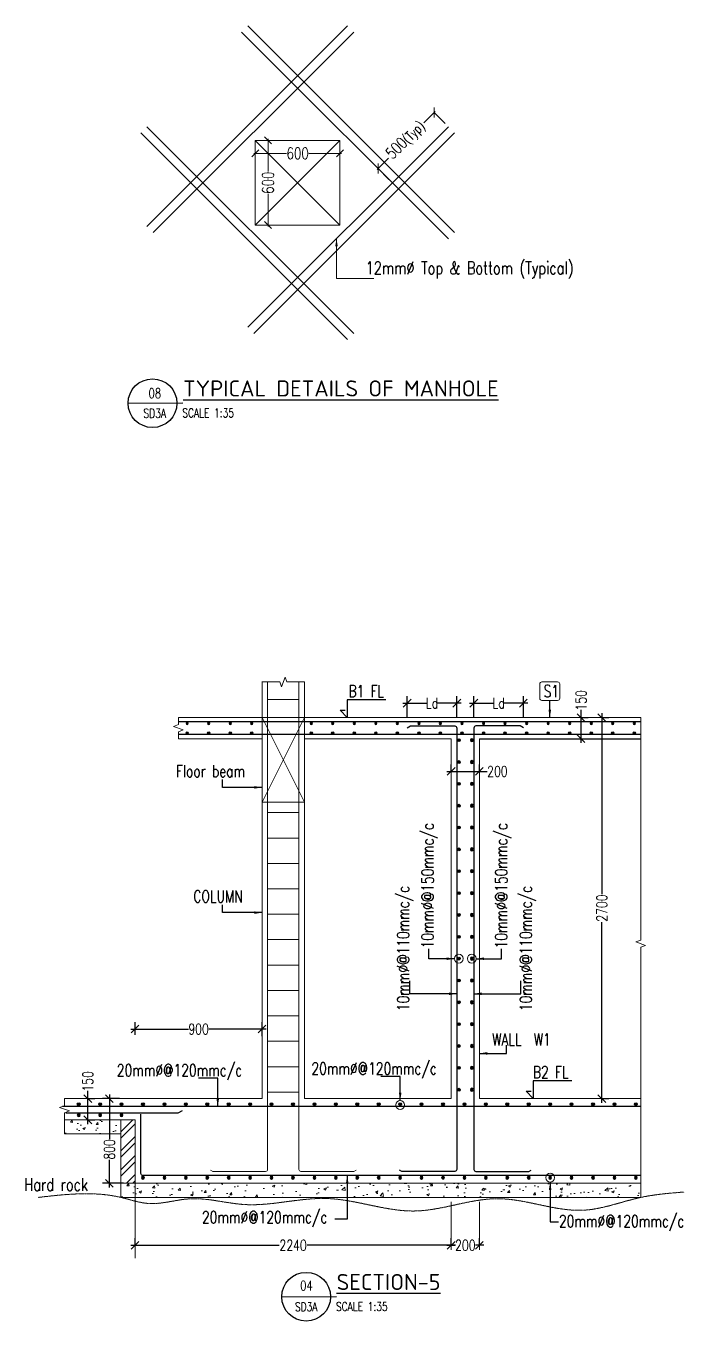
# Model space of a CAD drawing. Header units: millimetres. Extents: x -226110 to 125224, y -84 to 62581.
# Drawn here: x 61450 to 66113, y 34 to 9211 of the extents above; entities that cross this region are included whole.
import ezdxf
from ezdxf.enums import TextEntityAlignment as Align

# ---------------------------------------------------------------- set-up
doc = ezdxf.new("R2010")
doc.units = ezdxf.units.MM
doc.linetypes.add('CENTER', pattern=[2, 1.25, -0.25, 0.25, -0.25])
doc.linetypes.add('HIDDEN', pattern=[0.375, 0.25, -0.125])
for name, color, linetype in [('A-DIM-GRID', 7, 'Continuous'), ('Geo-Text 100', 7, 'Continuous'), ('GEO-TITTLE HEAD', 206, 'Continuous')]:
    doc.layers.add(name, color=color, linetype=linetype)
for name, color, linetype, lineweight in [('Geo @ Reft. Bar', 21, 'Continuous', 30), ('Geo Rein Bar', 21, 'Continuous', 30), ('Geo Section Line', 84, 'Continuous', 18), ('Geo-BOTM.HOR.DIR', 6, 'Continuous', 30), ('Geo-BOTM.VERT.DIR', 21, 'Continuous', 30), ('Geo-Dim  Sec & Plan', 250, 'Continuous', 25), ('Geo-Hiden Rein', 156, 'HIDDEN', 5), ('Geo-PCC-PATT', 8, 'Continuous', 9), ('Geo-Rein Bar Main', 21, 'Continuous', 30), ('Geo-Rein Leader', 252, 'Continuous', 20), ('Geo-Sec Sml', 7, 'Continuous', 25), ('Geo-Section Line', 84, 'Continuous', 18), ('Geo-TEXT', 7, 'Continuous', 30), ('GRID LINE', 250, 'CENTER', 9)]:
    doc.layers.add(name, color=color, linetype=linetype, lineweight=lineweight)
doc.styles.add('Geo T Arial', font='arial.ttf', dxfattribs={"width": 0.75})
doc.styles.add('Geo Txt Narr', font='simplex8.shx')
doc.styles.add('ISCOPEUR', font='isocpeur.ttf')
doc.styles.add('simplex', font='simplex.shx', dxfattribs={"width": 0.75})
doc.styles.get("Standard").update_dxf_attribs({"font": 'arial.ttf'})
doc.dimstyles.new('Geo1-30 Dim 100', dxfattribs={"dimtxt": 75, "dimasz": 55, "dimexe": 50, "dimexo": 0.2, "dimgap": 0.1, "dimtad": 0, "dimdec": 0, "dimdsep": 46, "dimtxsty": 'simplex', "dimblk": 'OBLIQUE', "dimcen": 5, "dimdle": 30, "dimclrd": 252, "dimclre": 252, "dimclrt": 34, "dimadec": 0, "dimazin": 0, "dimtfac": 1, "dimtdec": 0, "dimtmove": 0, "dimatfit": 3, "dimfxl": 100, "dimfxlon": 1, "dimlwd": -1, "dimlwe": -1, "dimarcsym": 0})
doc.dimstyles.new('Geo1-35 Dim 100', dxfattribs={"dimtxt": 82, "dimasz": 50, "dimexe": 0.11, "dimexo": 0.2, "dimgap": 0.1, "dimtad": 0, "dimdec": 0, "dimdsep": 46, "dimtxsty": 'simplex', "dimblk": 'OBLIQUE', "dimcen": 5, "dimdle": 11, "dimclrd": 252, "dimclre": 252, "dimclrt": 34, "dimadec": 0, "dimazin": 0, "dimtfac": 1, "dimtdec": 0, "dimtmove": 0, "dimatfit": 3, "dimldrblk": 'OBLIQUE', "dimfxl": 1, "dimlwd": -1, "dimlwe": -1, "dimarcsym": 0})

# ---------------------------------------------------------------- blocks, each defined once
blk = doc.blocks.new('_Oblique')
at = {"color": 0, "linetype": 'ByBlock', "lineweight": -2}
blk.add_line((-0.5, -0.5), (0.5, 0.5), dxfattribs=at)
blk = doc.blocks.new('*D788')
at = {"layer": 'Geo-Dim  Sec & Plan', "color": 252, "linetype": 'Continuous', "transparency": 16777216}
for p, q in [((62193.5, 571.7), (63244.3, 571.7)), ((64493.5, 571.7), (63442.7, 571.7))]:
    blk.add_line(p, q, dxfattribs=at)
at = {"layer": 'Geo-Dim  Sec & Plan', "color": 252, "transparency": 16777216}
for p, q in [((62223.5, 571.7), (62223.5, 621.7)), ((64463.5, 571.7), (64463.5, 621.7))]:
    blk.add_line(p, q, dxfattribs=at)
at = {"layer": 'Geo-Dim  Sec & Plan', "color": 252, "transparency": 16777216, "xscale": 55, "yscale": 55, "zscale": 55, "rotation": 180}
blk.add_blockref('_Oblique', (62223.5, 571.7), dxfattribs=at)
at = {"layer": 'Geo-Dim  Sec & Plan', "color": 252, "transparency": 16777216, "xscale": 55, "yscale": 55, "zscale": 55}
blk.add_blockref('_Oblique', (64463.5, 571.7), dxfattribs=at)
at = {"layer": 'Geo-Dim  Sec & Plan', "color": 34, "transparency": 16777216, "insert": (63343.5, 571.7), "char_height": 75, "attachment_point": 5, "style": 'simplex'}
blk.add_mtext('2240', dxfattribs=at)
blk = doc.blocks.new('*D789')
at = {"layer": 'Geo-Dim  Sec & Plan', "color": 252, "linetype": 'Continuous', "transparency": 16777216}
for p, q in [((65530.4, 4340.6), (65530.4, 3059.8)), ((65530.4, 1580.6), (65530.4, 2861.4))]:
    blk.add_line(p, q, dxfattribs=at)
at = {"layer": 'Geo-Dim  Sec & Plan', "color": 252, "transparency": 16777216}
for p, q in [((65530.4, 4310.6), (65580.4, 4310.6)), ((65530.4, 1610.6), (65580.4, 1610.6))]:
    blk.add_line(p, q, dxfattribs=at)
at = {"layer": 'Geo-Dim  Sec & Plan', "color": 252, "transparency": 16777216, "xscale": 55, "yscale": 55, "zscale": 55}
for p, rotation in [((65530.4, 4310.6), 90), ((65530.4, 1610.6), 270)]:
    blk.add_blockref('_Oblique', p, dxfattribs=dict(at, rotation=rotation))
at = {"layer": 'Geo-Dim  Sec & Plan', "color": 34, "transparency": 16777216, "insert": (65530.4, 2960.6), "char_height": 75, "attachment_point": 5, "rotation": 90, "style": 'simplex'}
blk.add_mtext('2700', dxfattribs=at)
blk = doc.blocks.new('GEO TITLE HEAD NAME')
at = {"layer": 'GEO-TITTLE HEAD'}
blk.add_line((-11.2, -0.15), (-0.11, -0.09), dxfattribs=at)
blk.add_circle((-6.27, -0.15), 4.93, dxfattribs=at)
at = {"layer": 'Geo-Sec Sml', "lineweight": 18, "ltscale": 0.1, "style": 'Geo T Arial'}
blk.add_attdef('WALL_SECTION', text='', height=3, dxfattribs=at).set_placement((-6.38, 3.46), align=Align.MIDDLE)
at = {"layer": 'Geo-Sec Sml', "color": 84, "style": 'Geo Txt Narr'}
blk.add_attdef('DRAWING-REF', text='', height=2.5, dxfattribs=at).set_placement((-6.38, -2.37), align=Align.MIDDLE)
at = {"layer": 'Geo-TEXT', "style": 'Geo T Arial'}
blk.add_attdef('%%ULAYOUT', (-0.1, 1.21), '', height=4, dxfattribs=at)
at = {"layer": 'Geo-TEXT'}
blk.add_attdef('SCALE', (-0.24, -3.03), '', height=2, dxfattribs=at)
blk = doc.blocks.new('*U400')
at = {"layer": 'Geo-BOTM.VERT.DIR', "lineweight": 25}
h = blk.add_hatch(color=256, dxfattribs=at)
h.dxf.hatch_style = 1
h.paths.add_polyline_path([(0, -0.08, 1), (0, 0.08, 1)])
blk.add_circle((0, 0), 0.08, dxfattribs=at)
blk = doc.blocks.new('*U785')
at = {"layer": 'Geo-Rein Bar Main', "xscale": 125.0000000000032, "yscale": 125.0000000000032, "zscale": 125.0000000000032, "rotation": 90}
blk.add_blockref('*U400', (0, 0), dxfattribs=at)
blk = doc.blocks.new('*U786')
at = {"color": 0, "linetype": 'ByBlock', "lineweight": -2, "transparency": 16777216, "rotation": 90}
for p in [(11519.3, 77566.1), (11519.3, 77411.3), (11519.3, 77256.5), (11519.3, 77101.8), (11519.3, 76947), (11519.3, 76792.2), (11519.3, 76637.5), (11519.3, 76482.7), (11519.3, 76327.9), (11519.3, 76173.1), (11519.3, 76018.4), (11519.3, 75863.6), (11519.3, 75708.8), (11519.3, 75554.1), (11519.3, 75399.3), (11519.3, 75244.5), (11519.3, 75089.7)]:
    blk.add_blockref('*U785', p, dxfattribs=at)
blk = doc.blocks.new('*U783')
at = {"layer": 'Geo-Rein Bar Main', "xscale": 125.0000000000032, "yscale": 125.0000000000032, "zscale": 125.0000000000032, "rotation": 90}
blk.add_blockref('*U400', (0, 0), dxfattribs=at)
blk = doc.blocks.new('*U784')
at = {"color": 0, "linetype": 'ByBlock', "lineweight": -2, "transparency": 16777216, "rotation": 90}
for p in [(11519.3, 77566.1), (11519.3, 77411.3), (11519.3, 77256.5), (11519.3, 77101.8), (11519.3, 76947), (11519.3, 76792.2), (11519.3, 76637.5), (11519.3, 76482.7), (11519.3, 76327.9), (11519.3, 76173.1), (11519.3, 76018.4), (11519.3, 75863.6), (11519.3, 75708.8), (11519.3, 75554.1), (11519.3, 75399.3), (11519.3, 75244.5), (11519.3, 75089.7)]:
    blk.add_blockref('*U783', p, dxfattribs=at)
blk = doc.blocks.new('*D787')
at = {"layer": 'Geo-Dim  Sec & Plan', "color": 252, "linetype": 'Continuous', "transparency": 16777216}
for p, q in [((64433.5, 571.7), (64491, 571.7)), ((64693.5, 571.7), (64635.9, 571.7))]:
    blk.add_line(p, q, dxfattribs=at)
at = {"layer": 'Geo-Dim  Sec & Plan', "color": 252, "transparency": 16777216}
for p, q in [((64463.5, 571.7), (64463.5, 621.7)), ((64663.5, 571.7), (64663.5, 621.7))]:
    blk.add_line(p, q, dxfattribs=at)
at = {"layer": 'Geo-Dim  Sec & Plan', "color": 252, "transparency": 16777216, "xscale": 55, "yscale": 55, "zscale": 55, "rotation": 180}
blk.add_blockref('_Oblique', (64463.5, 571.7), dxfattribs=at)
at = {"layer": 'Geo-Dim  Sec & Plan', "color": 252, "transparency": 16777216, "xscale": 55, "yscale": 55, "zscale": 55}
blk.add_blockref('_Oblique', (64663.5, 571.7), dxfattribs=at)
at = {"layer": 'Geo-Dim  Sec & Plan', "color": 34, "transparency": 16777216, "insert": (64563.5, 571.7), "char_height": 75, "attachment_point": 5, "style": 'simplex'}
blk.add_mtext('200', dxfattribs=at)
blk = doc.blocks.new('*D790')
at = {"layer": 'Geo-Dim  Sec & Plan', "color": 252, "linetype": 'Continuous', "transparency": 16777216}
for p, q in [((65383.5, 4310.6), (65383.5, 4365.6)), ((65383.5, 4130.6), (65383.5, 4310.6))]:
    blk.add_line(p, q, dxfattribs=at)
at = {"layer": 'Geo-Dim  Sec & Plan', "color": 252, "transparency": 16777216}
for p, q in [((65383.5, 4310.6), (65433.5, 4310.6)), ((65383.5, 4160.6), (65433.5, 4160.6))]:
    blk.add_line(p, q, dxfattribs=at)
at = {"layer": 'Geo-Dim  Sec & Plan', "color": 252, "transparency": 16777216, "xscale": 55, "yscale": 55, "zscale": 55}
for p, rotation in [((65383.5, 4310.6), 90), ((65383.5, 4160.6), 270)]:
    blk.add_blockref('_Oblique', p, dxfattribs=dict(at, rotation=rotation))
at = {"layer": 'Geo-Dim  Sec & Plan', "color": 34, "transparency": 16777216, "insert": (65383.5, 4432.7), "char_height": 75, "attachment_point": 5, "rotation": 90, "style": 'simplex'}
blk.add_mtext('150', dxfattribs=at)
blk = doc.blocks.new('*U401')
at = {"layer": 'Geo-BOTM.VERT.DIR', "lineweight": 25}
h = blk.add_hatch(color=256, dxfattribs=at)
h.dxf.hatch_style = 1
h.paths.add_polyline_path([(0.08, 0, 1), (-0.08, 0, 1)])
blk.add_circle((0, 0), 0.08, dxfattribs=at)
blk = doc.blocks.new('*D791')
at = {"layer": 'Geo-Dim  Sec & Plan', "color": 252, "transparency": 16777216}
for p, q in [((62113, 1610.6), (61991.7, 1610.6)), ((62141.7, 1010.6), (61991.7, 1010.6))]:
    blk.add_line(p, q, dxfattribs=at)
at = {"layer": 'Geo-Dim  Sec & Plan', "color": 252, "linetype": 'Continuous', "transparency": 16777216}
for p, q in [((62041.7, 1640.6), (62041.7, 1322.9)), ((62041.7, 980.6), (62041.7, 1178))]:
    blk.add_line(p, q, dxfattribs=at)
at = {"layer": 'Geo-Dim  Sec & Plan', "color": 252, "transparency": 16777216, "xscale": 55, "yscale": 55, "zscale": 55}
for p, rotation in [((62041.7, 1610.6), 90), ((62041.7, 1010.6), 270)]:
    blk.add_blockref('_Oblique', p, dxfattribs=dict(at, rotation=rotation))
at = {"layer": 'Geo-Dim  Sec & Plan', "color": 34, "transparency": 16777216, "insert": (62041.7, 1250.4), "char_height": 75, "attachment_point": 5, "rotation": 90, "style": 'simplex'}
blk.add_mtext('800', dxfattribs=at)
blk = doc.blocks.new('*U796')
at = {"layer": 'Geo-Rein Bar Main', "xscale": -125.0000000000505, "yscale": 125.0000000000505, "zscale": 125.0000000000505, "rotation": 180}
blk.add_blockref('*U401', (0, 0), dxfattribs=at)
blk = doc.blocks.new('*U797')
at = {"color": 0, "linetype": 'ByBlock', "lineweight": -2, "transparency": 16777216}
for p in [(33998.1, 74471.4), (34150, 74471.4), (34301.8, 74471.4), (34453.6, 74471.4), (34605.4, 74471.4), (34757.3, 74471.4), (34909.1, 74471.4), (35060.9, 74471.4), (35212.7, 74471.4), (35364.6, 74471.4), (35516.4, 74471.4), (35668.2, 74471.4), (35820, 74471.4), (35971.9, 74471.4), (36123.7, 74471.4), (36275.5, 74471.4), (36427.3, 74471.4), (36579.2, 74471.4), (36731, 74471.4), (36882.8, 74471.4), (37034.6, 74471.4), (37186.5, 74471.4), (37338.3, 74471.4), (37490.1, 74471.4)]:
    blk.add_blockref('*U796', p, dxfattribs=at)
blk = doc.blocks.new('*U798')
at = {"layer": 'Geo-Rein Bar Main', "xscale": -125.0000000000505, "yscale": 125.0000000000505, "zscale": 125.0000000000505, "rotation": 180}
blk.add_blockref('*U401', (0, 0), dxfattribs=at)
blk = doc.blocks.new('*U799')
at = {"color": 0, "linetype": 'ByBlock', "lineweight": -2, "transparency": 16777216}
for p in [(33998.1, 74471.4), (34150, 74471.4), (34301.8, 74471.4), (34453.6, 74471.4), (34605.4, 74471.4), (34757.3, 74471.4), (34909.1, 74471.4), (35060.9, 74471.4), (35212.7, 74471.4), (35364.6, 74471.4), (35516.4, 74471.4), (35668.2, 74471.4), (35820, 74471.4), (35971.9, 74471.4), (36123.7, 74471.4), (36275.5, 74471.4), (36427.3, 74471.4), (36579.2, 74471.4), (36731, 74471.4), (36882.8, 74471.4), (37034.6, 74471.4), (37186.5, 74471.4), (37338.3, 74471.4), (37490.1, 74471.4)]:
    blk.add_blockref('*U798', p, dxfattribs=at)
blk = doc.blocks.new('*D800')
at = {"layer": 'Geo-Dim  Sec & Plan', "color": 252, "transparency": 16777216}
for p, q in [((62223.5, 2062.9), (62223.5, 2153.4)), ((63123.5, 2053.4), (63123.5, 2153.4))]:
    blk.add_line(p, q, dxfattribs=at)
at = {"layer": 'Geo-Dim  Sec & Plan', "color": 252, "linetype": 'Continuous', "transparency": 16777216}
for p, q in [((62193.5, 2103.4), (62601.1, 2103.4)), ((63153.5, 2103.4), (62745.9, 2103.4))]:
    blk.add_line(p, q, dxfattribs=at)
at = {"layer": 'Geo-Dim  Sec & Plan', "color": 252, "transparency": 16777216, "xscale": 55, "yscale": 55, "zscale": 55, "rotation": 180}
blk.add_blockref('_Oblique', (62223.5, 2103.4), dxfattribs=at)
at = {"layer": 'Geo-Dim  Sec & Plan', "color": 252, "transparency": 16777216, "xscale": 55, "yscale": 55, "zscale": 55}
blk.add_blockref('_Oblique', (63123.5, 2103.4), dxfattribs=at)
at = {"layer": 'Geo-Dim  Sec & Plan', "color": 34, "transparency": 16777216, "insert": (62673.5, 2103.4), "char_height": 75, "attachment_point": 5, "style": 'simplex'}
blk.add_mtext('900', dxfattribs=at)
blk = doc.blocks.new('*D801')
at = {"layer": 'Geo-Dim  Sec & Plan', "color": 252, "linetype": 'Continuous', "transparency": 16777216}
for p, q in [((61888.9, 1610.6), (61888.9, 1665.6)), ((61888.9, 1430.6), (61888.9, 1610.6))]:
    blk.add_line(p, q, dxfattribs=at)
at = {"layer": 'Geo-Dim  Sec & Plan', "color": 252, "transparency": 16777216}
for p, q in [((61888.9, 1610.6), (61938.9, 1610.6)), ((61888.9, 1460.6), (61938.9, 1460.6))]:
    blk.add_line(p, q, dxfattribs=at)
at = {"layer": 'Geo-Dim  Sec & Plan', "color": 252, "transparency": 16777216, "xscale": 55, "yscale": 55, "zscale": 55}
for p, rotation in [((61888.9, 1610.6), 90), ((61888.9, 1460.6), 270)]:
    blk.add_blockref('_Oblique', p, dxfattribs=dict(at, rotation=rotation))
at = {"layer": 'Geo-Dim  Sec & Plan', "color": 34, "transparency": 16777216, "insert": (61888.9, 1732.7), "char_height": 75, "attachment_point": 5, "rotation": 90, "style": 'simplex'}
blk.add_mtext('150', dxfattribs=at)
blk = doc.blocks.new('*D890')
at = {"layer": 'Geo-Rein Leader', "color": 252, "linetype": 'Continuous', "transparency": 16777216}
for p, q in [((64350.3, 8605.3), (64270.1, 8525.1)), ((63937.8, 8192.8), (64018, 8273))]:
    blk.add_line(p, q, dxfattribs=at)
at = {"layer": 'Geo-Rein Leader', "color": 252, "transparency": 16777216}
for p, q in [((64419.5, 8520.6), (64342.5, 8597.6)), ((64022.5, 8123.7), (63945.5, 8200.7))]:
    blk.add_line(p, q, dxfattribs=at)
at = {"layer": 'Geo-Rein Leader', "color": 252, "transparency": 16777216, "xscale": 50, "yscale": 50, "zscale": 50}
for p, rotation in [((64342.5, 8597.6), 44.99999999955784), ((63945.6, 8200.6), 224.9999999995578)]:
    blk.add_blockref('_Oblique', p, dxfattribs=dict(at, rotation=rotation))
at = {"layer": 'Geo-Rein Leader', "color": 34, "transparency": 16777216, "insert": (64144.1, 8399.1), "char_height": 82, "attachment_point": 5, "rotation": 45, "style": 'simplex'}
blk.add_mtext('500{\\H0.83333x;(Typ)}', dxfattribs=at)
blk = doc.blocks.new('*D891')
at = {"layer": 'Geo-Rein Leader', "color": 252, "linetype": 'Continuous', "transparency": 16777216}
for p, q in [((63165.8, 8411), (63165.8, 8179.2)), ((63165.8, 7789), (63165.8, 8020.9))]:
    blk.add_line(p, q, dxfattribs=at)
at = {"layer": 'Geo-Rein Leader', "color": 252, "transparency": 16777216}
for p, q in [((63166, 8400), (63165.9, 8400)), ((63166, 7800), (63165.9, 7800))]:
    blk.add_line(p, q, dxfattribs=at)
at = {"layer": 'Geo-Rein Leader', "color": 252, "transparency": 16777216, "xscale": 50, "yscale": 50, "zscale": 50}
for p, rotation in [((63165.8, 8400), 90), ((63165.8, 7800), 270)]:
    blk.add_blockref('_Oblique', p, dxfattribs=dict(at, rotation=rotation))
at = {"layer": 'Geo-Rein Leader', "color": 34, "transparency": 16777216, "insert": (63165.8, 8100), "char_height": 82, "attachment_point": 5, "rotation": 90, "style": 'simplex'}
blk.add_mtext('600', dxfattribs=at)
blk = doc.blocks.new('*D892')
at = {"layer": 'Geo-Rein Leader', "color": 252, "linetype": 'Continuous', "transparency": 16777216}
for p, q in [((63064.4, 8307.8), (63296.2, 8307.8)), ((63686.4, 8307.8), (63454.6, 8307.8))]:
    blk.add_line(p, q, dxfattribs=at)
at = {"layer": 'Geo-Rein Leader', "color": 252, "transparency": 16777216}
for p, q in [((63075.4, 8308), (63075.4, 8308)), ((63675.4, 8308), (63675.4, 8308))]:
    blk.add_line(p, q, dxfattribs=at)
at = {"layer": 'Geo-Rein Leader', "color": 252, "transparency": 16777216, "xscale": 50, "yscale": 50, "zscale": 50, "rotation": 180}
blk.add_blockref('_Oblique', (63075.4, 8307.8), dxfattribs=at)
at = {"layer": 'Geo-Rein Leader', "color": 252, "transparency": 16777216, "xscale": 50, "yscale": 50, "zscale": 50}
blk.add_blockref('_Oblique', (63675.4, 8307.8), dxfattribs=at)
at = {"layer": 'Geo-Rein Leader', "color": 34, "transparency": 16777216, "insert": (63375.4, 8307.8), "char_height": 82, "attachment_point": 5, "style": 'simplex'}
blk.add_mtext('600', dxfattribs=at)
blk = doc.blocks.new('*D893')
at = {"layer": 'Geo-Dim  Sec & Plan', "color": 252, "linetype": 'Continuous', "transparency": 16777216}
for p, q in [((64121.6, 4412.7), (64288.4, 4412.7)), ((64533, 4412.7), (64366.2, 4412.7))]:
    blk.add_line(p, q, dxfattribs=at)
at = {"layer": 'Geo-Dim  Sec & Plan', "color": 252, "transparency": 16777216}
for p, q in [((64151.6, 4312.7), (64151.6, 4462.7)), ((64503, 4312.7), (64503, 4462.7))]:
    blk.add_line(p, q, dxfattribs=at)
at = {"layer": 'Geo-Dim  Sec & Plan', "color": 252, "transparency": 16777216, "xscale": 55, "yscale": 55, "zscale": 55, "rotation": 180}
blk.add_blockref('_Oblique', (64151.6, 4412.7), dxfattribs=at)
at = {"layer": 'Geo-Dim  Sec & Plan', "color": 252, "transparency": 16777216, "xscale": 55, "yscale": 55, "zscale": 55}
blk.add_blockref('_Oblique', (64503, 4412.7), dxfattribs=at)
at = {"layer": 'Geo-Dim  Sec & Plan', "color": 34, "transparency": 16777216, "insert": (64327.3, 4412.7), "char_height": 75, "attachment_point": 5, "style": 'simplex'}
blk.add_mtext('Ld', dxfattribs=at)
blk = doc.blocks.new('*D894')
at = {"layer": 'Geo-Dim  Sec & Plan', "color": 252, "linetype": 'Continuous', "transparency": 16777216}
for p, q in [((64594, 4412.7), (64760.7, 4412.7)), ((65005.3, 4412.7), (64838.6, 4412.7))]:
    blk.add_line(p, q, dxfattribs=at)
at = {"layer": 'Geo-Dim  Sec & Plan', "color": 252, "transparency": 16777216}
for p, q in [((64624, 4312.7), (64624, 4462.7)), ((64975.3, 4312.7), (64975.3, 4462.7))]:
    blk.add_line(p, q, dxfattribs=at)
at = {"layer": 'Geo-Dim  Sec & Plan', "color": 252, "transparency": 16777216, "xscale": 55, "yscale": 55, "zscale": 55, "rotation": 180}
blk.add_blockref('_Oblique', (64624, 4412.7), dxfattribs=at)
at = {"layer": 'Geo-Dim  Sec & Plan', "color": 252, "transparency": 16777216, "xscale": 55, "yscale": 55, "zscale": 55}
blk.add_blockref('_Oblique', (64975.3, 4412.7), dxfattribs=at)
at = {"layer": 'Geo-Dim  Sec & Plan', "color": 34, "transparency": 16777216, "insert": (64799.6, 4412.7), "char_height": 75, "attachment_point": 5, "style": 'simplex'}
blk.add_mtext('Ld', dxfattribs=at)
blk = doc.blocks.new('*D902')
at = {"layer": 'Geo-Dim  Sec & Plan', "color": 252, "transparency": 16777216}
for p, q in [((64463.5, 3929.1), (64463.5, 3979.1)), ((64663.5, 3929.1), (64663.5, 3979.1))]:
    blk.add_line(p, q, dxfattribs=at)
at = {"layer": 'Geo-Dim  Sec & Plan', "color": 252, "linetype": 'Continuous', "transparency": 16777216}
for p, q in [((64433.5, 3929.1), (64663.5, 3929.1)), ((64663.5, 3929.1), (64718.5, 3929.1))]:
    blk.add_line(p, q, dxfattribs=at)
at = {"layer": 'Geo-Dim  Sec & Plan', "color": 252, "transparency": 16777216, "xscale": 55, "yscale": 55, "zscale": 55, "rotation": 180}
blk.add_blockref('_Oblique', (64463.5, 3929.1), dxfattribs=at)
at = {"layer": 'Geo-Dim  Sec & Plan', "color": 252, "transparency": 16777216, "xscale": 55, "yscale": 55, "zscale": 55}
blk.add_blockref('_Oblique', (64663.5, 3929.1), dxfattribs=at)
at = {"layer": 'Geo-Dim  Sec & Plan', "color": 34, "transparency": 16777216, "insert": (64790.9, 3929.1), "char_height": 75, "attachment_point": 5, "style": 'simplex'}
blk.add_mtext('200', dxfattribs=at)

msp = doc.modelspace()

# ---------------------------------------------------------------- hatches: boundary and pattern name
at = {"layer": 'Geo-PCC-PATT'}
h = msp.add_hatch(dxfattribs=at)
h.set_pattern_fill('AR-CONC', color=256)
h.set_pattern_definition([(50, (45103.03, -73415.77), (182.18467, -15.9391), [19.05, -209.55]), (355, (45103.03, -73415.77), (-35.2434, 191.05685), [15.24, -167.6406]), (100.45144, (45118.22, -73417.1), (146.94125, 175.11775), [16.19, -178.09024]), (46.1842, (45103.03, -73364.97), (271.07904, -42.0423), [28.575, -314.325]), (96.63556, (45125.62, -73368.47), (237.4041, 247.4261), [24.285, -267.1356]), (351.18415, (45103.03, -73364.97), (237.4041, 247.4261), [22.86, -251.4597]), (21, (45128.43, -73377.67), (151.6144, -102.2652), [19.05, -209.55]), (326, (45128.43, -73377.67), (61.80203, 184.18797), [15.24, -167.64]), (71.45144, (45141.07, -73386.19), (213.4164, 81.92277), [16.19, -178.08994]), (37.5, (45103.033, -73415.77), (3.088603, 84.55504), [0, -165.608, 0, -170.18, 0, -168.275]), (7.5, (45103.03, -73415.77), (66.81966, 100.18057), [0, -97.028, 0, -161.798, 0, -64.135]), (327.5, (45046.39, -73415.77), (135.590595, -5.728744), [0, -63.5, 0, -198.12, 0, -262.89]), (317.5, (45020.99, -73415.77), (148.12918, 25.4265), [0, -82.55, 0, -131.572, 0, -186.69])])
h.paths.add_polyline_path([(61723.5, 1460.6), (62123.5, 1460.6), (62123.5, 1360.6), (61723.5, 1360.6)])
h = msp.add_hatch(dxfattribs=at)
h.set_pattern_fill('ANSI32', color=256, scale=10)
h.set_pattern_definition([(45, (28281.62, -73415.77), (-67.35192, 67.35192), []), (45, (28326.52, -73415.77), (-67.35192, 67.35192), [])])
h.paths.add_polyline_path([(62123.5, 1010.6), (62223.5, 1010.6), (62223.5, 1460.6), (62123.5, 1460.6)])
h = msp.add_hatch(dxfattribs=at)
h.set_pattern_fill('AR-CONC', color=256)
h.set_pattern_definition([(50, (45503.03, -73865.77), (182.18467, -15.9391), [19.05, -209.55]), (355, (45503.03, -73865.77), (-35.2434, 191.05685), [15.24, -167.6406]), (100.45144, (45518.22, -73867.1), (146.94125, 175.11775), [16.19, -178.09024]), (46.1842, (45503.03, -73814.97), (271.07904, -42.0423), [28.575, -314.325]), (96.63556, (45525.62, -73818.47), (237.4041, 247.4261), [24.285, -267.1356]), (351.18415, (45503.03, -73814.97), (237.4041, 247.4261), [22.86, -251.4597]), (21, (45528.43, -73827.67), (151.6144, -102.2652), [19.05, -209.55]), (326, (45528.43, -73827.67), (61.80203, 184.18797), [15.24, -167.64]), (71.45144, (45541.07, -73836.19), (213.4164, 81.92277), [16.19, -178.08994]), (37.5, (45503.033, -73865.77), (3.088603, 84.55504), [0, -165.608, 0, -170.18, 0, -168.275]), (7.5, (45503.03, -73865.77), (66.81966, 100.18057), [0, -97.028, 0, -161.798, 0, -64.135]), (327.5, (45446.39, -73865.77), (135.590595, -5.728744), [0, -63.5, 0, -198.12, 0, -262.89]), (317.5, (45420.99, -73865.77), (148.12918, 25.4265), [0, -82.55, 0, -131.572, 0, -186.69])])
h.paths.add_polyline_path([(62123.5, 1010.6), (65806.3, 1010.6), (65806.3, 910.6), (62123.5, 910.6)])

# ---------------------------------------------------------------- linework, layer by layer
msp.add_line((64663.5, 4160.6), (65806.3, 4160.6))
at = {"color": 1}
for points in [[(63999.8, 4435.7), (63725.9, 4435.7), (63725.9, 4310.6), (63677.2, 4363.6), (63711.9, 4363.6)], [(65318.3, 1735.7), (65044.5, 1735.7), (65044.5, 1610.6), (64995.7, 1663.6), (65030.4, 1663.6)]]:
    msp.add_lwpolyline(points, dxfattribs=at)
at = {"layer": 'Geo @ Reft. Bar', "ltscale": 750}
for points in [[(64151.6, 4237.7), (64175.9, 4251.1), (64488, 4251.1, -0.414214), (64503, 4236.1), (64503, 1109.6, -0.414214), (64488, 1094.6), (64113.8, 1094.6), (64097.9, 1103.2)], [(64975.3, 4237.7), (64951, 4251.1), (64639, 4251.1, 0.414214), (64624, 4236.1), (64624, 1109.6, 0.414214), (64639, 1094.6), (65013.1, 1094.6), (65029, 1103.2)]]:
    msp.add_lwpolyline(points, format="xyb", dxfattribs=at)
at = {"layer": 'Geo Rein Bar', "lineweight": 35}
for p, q in [((62307.7, 7789.9), (63729, 9211.1)), ((64486.5, 7746.5), (63021.8, 9211.1)), ((62351.1, 7746.5), (63772.4, 9167.7)), ((64443.1, 7703.1), (62978.4, 9167.7)), ((62264.3, 8453.6), (63729, 6988.9)), ((62307.7, 8497), (63772.4, 7032.3)), ((64443.1, 8497), (63021.8, 7075.8)), ((64486.5, 8453.6), (63065.3, 7032.3))]:
    msp.add_line(p, q, dxfattribs=at)
at = {"layer": 'Geo Section Line'}
for p, q in [((63075.4, 7800), (63675.4, 8400)), ((63675.4, 7800), (63075.4, 8400))]:
    msp.add_line(p, q, dxfattribs=at)
at = {"layer": 'Geo Section Line', "lineweight": 18}
msp.add_lwpolyline([(63075.4, 7800), (63675.4, 7800), (63675.4, 8400), (63075.4, 8400)], close=True, dxfattribs=at)
at = {"layer": 'Geo-BOTM.HOR.DIR'}
for points in [[(65806.3, 4280.6), (62531.1, 4280.6)], [(65806.3, 4190.6), (62531.1, 4190.6)], [(65806.3, 1555.2), (61708.7, 1555.2)], [(62557.6, 1524.3), (62525.7, 1507.3), (61734.1, 1507.3)]]:
    msp.add_lwpolyline(points, dxfattribs=at)
msp.add_lwpolyline([(65806.3, 1065.9), (62279.8, 1065.9, -0.414214), (62264.8, 1080.9), (62264.8, 1499.7)], format="xyb", dxfattribs=at)
at = {"layer": 'Geo-Hiden Rein', "linetype": 'Continuous'}
for points in [[(63163, 4563.4), (63163, 1109.6, -0.414214), (63148, 1094.6), (62773.9, 1094.6), (62758, 1103.2)], [(63384, 4563.4), (63384, 1109.6, 0.414214), (63399, 1094.6), (63773.2, 1094.6), (63789, 1103.2)]]:
    msp.add_lwpolyline(points, format="xyb", dxfattribs=at)
for points in [[(63163, 4438.2), (63384, 4438.2)], [(63163, 3636.9), (63384, 3636.9)], [(63163, 3456.9), (63384, 3456.9)], [(63163, 3276.9), (63384, 3276.9)], [(63163, 3096.9), (63384, 3096.9)], [(63163, 2916.9), (63384, 2916.9)], [(63163, 2736.9), (63384, 2736.9)], [(63163, 2556.9), (63384, 2556.9)], [(63163, 2376.9), (63384, 2376.9)], [(63163, 2196.9), (63384, 2196.9)], [(63163, 2016.9), (63384, 2016.9)], [(63163, 1836.9), (63384, 1836.9)], [(63163, 1656.9), (63384, 1656.9)]]:
    msp.add_lwpolyline(points, dxfattribs=at)
at = {"layer": 'Geo-Section Line'}
for p, q in [((63123.5, 4563.4), (63123.5, 4310.6)), ((63423.5, 4563.4), (63423.5, 4310.6)), ((63123.5, 4310.6), (62531.1, 4310.6)), ((65806.3, 4310.6), (63423.5, 4310.6)), ((63123.5, 4160.6), (62531.1, 4160.6)), ((63123.5, 4160.6), (63123.5, 1610.6)), ((64463.5, 4160.6), (63423.5, 4160.6)), ((63423.5, 4160.6), (63423.5, 1610.6)), ((64463.5, 4160.6), (64463.5, 1610.6)), ((64663.5, 4160.6), (64663.5, 1610.6)), ((65806.3, 4160.6), (64663.5, 4160.6))]:
    msp.add_line(p, q, dxfattribs=at)
for points in [[(63122.3, 4563.4), (63248.5, 4563.4), (63261, 4529.1), (63286, 4597.8), (63298.5, 4563.4), (63424.8, 4563.4)], [(62531.1, 4159.4), (62531.1, 4210.6), (62565.5, 4223.1), (62496.8, 4248.1), (62531.1, 4260.6), (62531.1, 4311.9)], [(63123.5, 3710.6), (63423.5, 4310.6)], [(63423.5, 3710.6), (63123.5, 4310.6)], [(65806.3, 910.6), (65806.3, 2684), (65840.6, 2696.5), (65771.9, 2721.5), (65806.3, 2734), (65806.3, 4310.6)], [(61723.5, 1459.4), (61723.5, 1510.6), (61757.9, 1523.1), (61689.2, 1548.1), (61723.5, 1560.6), (61723.5, 1611.9)], [(61723.5, 1610.6), (63123.5, 1610.6)], [(63423.5, 1610.6), (64463.5, 1610.6)], [(64663.5, 1610.6), (65806.3, 1610.6)], [(61723.5, 1460.6), (62223.5, 1460.6)], [(62223.5, 1010.6), (62223.5, 1460.6)]]:
    msp.add_lwpolyline(points, dxfattribs=at)
msp.add_lwpolyline([(65106.2, 4563.4), (65217.7, 4563.4, -0.414214), (65232.7, 4548.4), (65232.7, 4447.1, -0.414214), (65217.7, 4432.1), (65106.2, 4432.1, -0.414214), (65091.2, 4447.1), (65091.2, 4548.4, -0.414214)], format="xyb", close=True, dxfattribs=at)
for points in [[(63123.5, 4310.6), (63423.5, 4310.6), (63423.5, 3710.6), (63123.5, 3710.6)], [(61723.5, 1460.6), (62123.5, 1460.6), (62123.5, 1360.6), (61723.5, 1360.6)], [(62123.5, 1010.6), (62223.5, 1010.6), (62223.5, 1460.6), (62123.5, 1460.6)], [(62123.5, 1010.6), (65806.3, 1010.6), (65806.3, 910.6), (62123.5, 910.6)]]:
    msp.add_lwpolyline(points, close=True, dxfattribs=at)
for centre in [(64517.6, 2602.6), (64609.3, 2602.6), (64101.7, 1565.6), (65164.4, 1050.6)]:
    msp.add_circle(centre, 31.4, dxfattribs=at)
at = {"layer": 'Geo-Section Line', "color": 5, "linetype": 'HIDDEN', "ltscale": 5}
msp.add_spline([(61536.4, 910.6), (62123.5, 910.6), (62317.1, 867.7, 0), (62608.4, 900.5, 0), (62998.6, 860.2, 0), (63585.2, 902.9, 0), (64207.4, 814.5, 0), (64795, 901.5, 0), (65402, 820.1, 0), (65806.3, 910.6), (66113.5, 948.8, 0)], degree=3, dxfattribs=at)
at = {"layer": 'GRID LINE', "ltscale": 2}
for points in [[(62223.5, 1010.6), (62223.5, 478.9)], [(64463.5, 878.2), (64463.5, 540.1)], [(64663.5, 878.2), (64663.5, 540.1)]]:
    msp.add_lwpolyline(points, dxfattribs=at)

# ---------------------------------------------------------------- block references
for name, p in [('*U786', (52998.4, -73415.8)), ('*U797', (28281.6, -73420.8))]:
    msp.add_blockref(name, p)
at = {"xscale": -1}
msp.add_blockref('*U784', (76128.6, -73415.8), dxfattribs=at)
at = {"xscale": -1, "rotation": 180}
msp.add_blockref('*U799', (28281.6, 76042.1), dxfattribs=at)
at = {"layer": 'Geo-Rein Bar Main', "rotation": 180}
for p, xscale, yscale, zscale in [((62592.6, 4269.8), -100.1968890580194, 100.1968890580194, 100.1968890580194), ((62745.2, 4269.8), -100.1968890580194, 100.1968890580194, 100.1968890580194), ((62897.8, 4269.8), -100.1968890580194, 100.1968890580194, 100.1968890580194), ((63050.4, 4269.8), -100.1968890580194, 100.1968890580194, 100.1968890580194), ((63471.7, 4269.8), -100.1968890580194, 100.1968890580194, 100.1968890580194), ((63624.3, 4269.8), -100.1968890580194, 100.1968890580194, 100.1968890580194), ((63776.9, 4269.8), -100.1968890580194, 100.1968890580194, 100.1968890580194), ((63929.5, 4269.8), -100.1968890580194, 100.1968890580194, 100.1968890580194), ((64082.1, 4269.8), -100.1968890580194, 100.1968890580194, 100.1968890580194), ((64234.7, 4269.8), -100.1968890580194, 100.1968890580194, 100.1968890580194), ((64387.3, 4269.8), -100.1968890580194, 100.1968890580194, 100.1968890580194), ((64539.9, 4269.8), -100.1968890580194, 100.1968890580194, 100.1968890580194), ((64692.5, 4269.8), -100.1968890580194, 100.1968890580194, 100.1968890580194), ((64845.1, 4269.8), -100.1968890580194, 100.1968890580194, 100.1968890580194), ((64997.7, 4269.8), -100.1968890580194, 100.1968890580194, 100.1968890580194), ((65150.3, 4269.8), -100.1968890580194, 100.1968890580194, 100.1968890580194), ((65302.9, 4269.8), -100.1968890580194, 100.1968890580194, 100.1968890580194), ((65455.5, 4269.8), -100.1968890580194, 100.1968890580194, 100.1968890580194), ((65608.1, 4269.8), -100.1968890580194, 100.1968890580194, 100.1968890580194), ((65760.7, 4269.8), -100.1968890580194, 100.1968890580194, 100.1968890580194), ((61824.3, 1493.4), -125.0000000000505, 125.0000000000505, 125.0000000000505), ((61976.1, 1493.4), -125.0000000000505, 125.0000000000505, 125.0000000000505), ((62127.9, 1493.4), -125.0000000000505, 125.0000000000505, 125.0000000000505)]:
    msp.add_blockref('*U401', p, dxfattribs=dict(at, xscale=xscale, yscale=yscale, zscale=zscale))
at = {"layer": 'Geo-Rein Bar Main'}
for p, xscale, yscale, zscale in [((62592.6, 4201.4), 100.1968890580194, 100.1968890580194, 100.1968890580194), ((62745.2, 4201.4), 100.1968890580194, 100.1968890580194, 100.1968890580194), ((62897.8, 4201.4), 100.1968890580194, 100.1968890580194, 100.1968890580194), ((63050.4, 4201.4), 100.1968890580194, 100.1968890580194, 100.1968890580194), ((63471.7, 4201.4), 100.1968890580194, 100.1968890580194, 100.1968890580194), ((63624.3, 4201.4), 100.1968890580194, 100.1968890580194, 100.1968890580194), ((63776.9, 4201.4), 100.1968890580194, 100.1968890580194, 100.1968890580194), ((63929.5, 4201.4), 100.1968890580194, 100.1968890580194, 100.1968890580194), ((64082.1, 4201.4), 100.1968890580194, 100.1968890580194, 100.1968890580194), ((64234.7, 4201.4), 100.1968890580194, 100.1968890580194, 100.1968890580194), ((64387.3, 4201.4), 100.1968890580194, 100.1968890580194, 100.1968890580194), ((64539.9, 4201.4), 100.1968890580194, 100.1968890580194, 100.1968890580194), ((64692.5, 4201.4), 100.1968890580194, 100.1968890580194, 100.1968890580194), ((64845.1, 4201.4), 100.1968890580194, 100.1968890580194, 100.1968890580194), ((64997.7, 4201.4), 100.1968890580194, 100.1968890580194, 100.1968890580194), ((65150.3, 4201.4), 100.1968890580194, 100.1968890580194, 100.1968890580194), ((65302.9, 4201.4), 100.1968890580194, 100.1968890580194, 100.1968890580194), ((65455.5, 4201.4), 100.1968890580194, 100.1968890580194, 100.1968890580194), ((65608.1, 4201.4), 100.1968890580194, 100.1968890580194, 100.1968890580194), ((65760.7, 4201.4), 100.1968890580194, 100.1968890580194, 100.1968890580194), ((61824.3, 1570.6), 125.0000000000505, 125.0000000000505, 125.0000000000505), ((61976.1, 1570.6), 125.0000000000505, 125.0000000000505, 125.0000000000505), ((62127.9, 1570.6), 125.0000000000505, 125.0000000000505, 125.0000000000505)]:
    msp.add_blockref('*U401', p, dxfattribs=dict(at, xscale=xscale, yscale=yscale, zscale=zscale))
at = {"layer": 'GEO-TITTLE HEAD'}
ref = msp.add_blockref('GEO TITLE HEAD NAME', (62566.6, 6543.2, 0), dxfattribs=dict(at, xscale=35, yscale=35, zscale=35))
ref.add_attrib('%%ULAYOUT', '%%uTYPICAL DETAILS OF MANHOLE', (62563.3, 6585.6, 0), dxfattribs={"color": 7, "ltscale": 0.5, "height": 113.75, "style": 'ISCOPEUR'})
ref.add_attrib('SCALE', 'SCALE 1:35', (62558.3, 6437.3, 0), dxfattribs={"color": 7, "ltscale": 0.5, "height": 63, "style": 'simplex', "width": 0.75})
ref.add_attrib('DRAWING-REF', 'SD3A', dxfattribs={"color": 1, "ltscale": 0.5, "height": 63, "style": 'simplex', "width": 0.75}).set_placement((62362.8, 6466.1, 0), align=Align.MIDDLE)
ref.add_attrib('WALL_SECTION', '08', (62318.4, 6573.3, 0), dxfattribs={"color": 1, "lineweight": 18, "ltscale": 0.1, "height": 70, "style": 'simplex', "width": 0.75})
ref = msp.add_blockref('GEO TITLE HEAD NAME', (63655.1, 212), dxfattribs=dict(at, xscale=35, yscale=35, zscale=35))
ref.add_attrib('%%ULAYOUT', '%%uSECTION-5', (63651.7, 254.4), dxfattribs={"color": 7, "ltscale": 0.5, "height": 113.75, "style": 'ISCOPEUR'})
ref.add_attrib('SCALE', 'SCALE 1:35', (63646.7, 106.1), dxfattribs={"color": 7, "ltscale": 0.5, "height": 63, "style": 'simplex', "width": 0.75})
ref.add_attrib('DRAWING-REF', 'SD3A', dxfattribs={"color": 1, "ltscale": 0.5, "height": 63, "style": 'simplex', "width": 0.75}).set_placement((63436.2, 135.7), align=Align.MIDDLE)
ref.add_attrib('WALL_SECTION', '04', (63393.1, 250.8), dxfattribs={"color": 1, "lineweight": 18, "ltscale": 0.1, "height": 70, "style": 'simplex', "width": 0.75})

# ---------------------------------------------------------------- texts
at = {"color": 7, "lineweight": 20, "ltscale": 2000, "style": 'simplex', "width": 0.75}
for s, p in [('B1 FL', (63735.7, 4455.9)), ('S1', (65118.3, 4455.9)), ('Floor beam', (62513.8, 3888.7)), ('COLUMN', (62636.4, 3001.2)), ('WALL  W1', (64753.6, 1987.9)), ('20mm%%C@120mmc/c', (62094.3, 1769.2)), ('20mm%%C@120mmc/c', (63473, 1781.5)), ('B2 FL', (65042.5, 1755.9)), ('20mm%%C@120mmc/c', (62697.6, 727.9)), ('20mm%%C@120mmc/c', (65226.9, 700.2))]:
    msp.add_text(s, height=85, dxfattribs=at).set_placement(p)
for s, p in [('10mm%%C@150mmc/c', (64339.1, 2675.2)), ('10mm%%C@150mmc/c', (64860.7, 2675.2)), ('10mm%%C@110mmc/c', (64165.3, 2230.5)), ('10mm%%C@110mmc/c', (65034.5, 2230.5))]:
    msp.add_text(s, height=85, rotation=90, dxfattribs=at).set_placement(p)
at = {"layer": 'Geo-Text 100', "style": 'simplex', "width": 0.75}
msp.add_text('Hard rock', height=90, dxfattribs=at).set_placement((61438.6, 956.5, 0))
at = {"layer": 'Geo-Text 100', "insert": (63856.8, 7541, 0), "char_height": 90, "width": 1433.202, "attachment_point": 1, "line_spacing_factor": 1.676686, "style": 'simplex'}
msp.add_mtext('\\pxsm1;12mm%%C Top & Bottom (Typical)', dxfattribs=at)

# ---------------------------------------------------------------- dimensions: what is measured, and where the dimension line sits
at = {"layer": 'Geo-Dim  Sec & Plan'}
for base, p1, p2, picture, middle in [((65383.5, 4310.6), (65383.5, 4160.6), (65383.5, 4310.6), '*D790', (65383.5, 4432.7)), ((61888.9, 1610.6), (61888.9, 1460.6), (61888.9, 1610.6), '*D801', (61888.9, 1732.7))]:
    dim = msp.add_linear_dim(base=base, p1=p1, p2=p2, angle=90, dimstyle='Geo1-30 Dim 100', dxfattribs=at)
    dim.commit()
    dim.dimension.update_dxf_attribs({"geometry": picture, "text_midpoint": middle, "dimtype": 160})
dim = msp.add_linear_dim(base=(64503, 4412.7), p1=(64151.6, 4237.7), p2=(64503, 4236.1), text='Ld', dimstyle='Geo1-30 Dim 100', dxfattribs=at)
dim.commit()
dim.dimension.update_dxf_attribs({"geometry": '*D893', "text_midpoint": (64327.3, 4412.7)})
dim = msp.add_linear_dim(base=(64624, 4412.7), p1=(64975.3, 4237.7), p2=(64624, 4236.1), angle=180, text='Ld', dimstyle='Geo1-30 Dim 100', dxfattribs=at)
dim.commit()
dim.dimension.update_dxf_attribs({"geometry": '*D894', "text_midpoint": (64799.6, 4412.7)})
for base, p1, p2, angle, picture, middle in [((65530.4, 4310.6), (65530.4, 1610.6), (65530.4, 4310.6), 90, '*D789', (65530.4, 2960.6)), ((62223.5, 571.7), (64463.5, 571.7), (62223.5, 571.7), 180, '*D788', (63343.5, 571.7))]:
    dim = msp.add_linear_dim(base=base, p1=p1, p2=p2, angle=angle, dimstyle='Geo1-30 Dim 100', dxfattribs=at)
    dim.commit()
    dim.dimension.update_dxf_attribs({"geometry": picture, "text_midpoint": middle})
dim = msp.add_linear_dim(base=(64663.5, 3929.1), p1=(64463.5, 3929.1), p2=(64663.5, 3929.1), dimstyle='Geo1-30 Dim 100', dxfattribs=at)
dim.commit()
dim.dimension.update_dxf_attribs({"geometry": '*D902', "text_midpoint": (64790.9, 3929.1), "dimtype": 160})
for base, p1, p2, picture, middle in [((62223.5, 2103.4), (63123.5, 2053.2), (62223.5, 2062.7), '*D800', (62673.5, 2103.4)), ((64663.5, 571.7), (64463.5, 571.7), (64663.5, 571.7), '*D787', (64563.5, 571.7))]:
    dim = msp.add_linear_dim(base=base, p1=p1, p2=p2, dimstyle='Geo1-30 Dim 100', dxfattribs=at)
    dim.commit()
    dim.dimension.update_dxf_attribs({"geometry": picture, "text_midpoint": middle})
dim = msp.add_linear_dim(base=(62041.7, 1010.6), p1=(62113.2, 1610.6), p2=(62156.9, 1010.6), angle=90, text='800', dimstyle='Geo1-30 Dim 100', dxfattribs=at)
dim.commit()
dim.dimension.update_dxf_attribs({"geometry": '*D791', "text_midpoint": (62041.7, 1250.4), "dimtype": 160})
at = {"layer": 'Geo-Rein Leader'}
dim = msp.add_linear_dim(base=(64342.5, 8597.6), p1=(64022.6, 8123.5), p2=(64419.6, 8520.5), angle=45, text='500{\\H0.83333x;(Typ)}', dimstyle='Geo1-35 Dim 100', dxfattribs=at)
dim.commit()
dim.dimension.update_dxf_attribs({"geometry": '*D890', "text_midpoint": (64144.1, 8399.1)})
dim = msp.add_linear_dim(base=(63075.4, 8307.8), p1=(63675.4, 8307.8), p2=(63075.4, 8307.8), dimstyle='Geo1-35 Dim 100', dxfattribs=at)
dim.commit()
dim.dimension.update_dxf_attribs({"geometry": '*D892', "text_midpoint": (63375.4, 8307.8)})
dim = msp.add_linear_dim(base=(63165.8, 7800), p1=(63165.8, 8400), p2=(63165.8, 7800), angle=90, dimstyle='Geo1-35 Dim 100', dxfattribs=at)
dim.commit()
dim.dimension.update_dxf_attribs({"geometry": '*D891', "text_midpoint": (63165.8, 8100)})

# ---------------------------------------------------------------- leaders
for points in [[(63123.5, 3815.9), (62843.4, 3815.9), (62843.4, 3870.8)], [(63123.5, 2928.5), (62843.4, 2928.5), (62843.4, 2983.4)], [(64485.6, 2601.9), (64306.1, 2601.9), (64306.1, 2672)], [(64641.3, 2601.9), (64820.8, 2601.9), (64820.8, 2672)], [(64503, 2353.7), (64171, 2353.7), (64171, 2444.6)], [(64624, 2353.7), (64955.9, 2353.7), (64955.9, 2444.6)], [(64663.5, 1930.9), (64856.3, 1930.9), (64856.3, 1989.1)], [(62809.4, 1555.2), (62809.4, 1754.7), (62673.3, 1754.7)], [(64102, 1596.8), (64102, 1766.5), (63965.9, 1766.5)], [(63726.6, 1065.9), (63726.6, 757.4), (63639.1, 757.4)], [(65164.4, 1019.2), (65164.4, 736.6), (65223.1, 736.6)]]:
    msp.add_leader(points, dimstyle='Geo1-30 Dim 100')
at = {"layer": 'A-DIM-GRID'}
msp.add_leader([(65161.9, 4310.6), (65161.9, 4432.1)], dimstyle='Geo1-30 Dim 100', dxfattribs=at)
at = {"layer": 'Geo-Rein Leader'}
msp.add_leader([(63650.7, 7704.6), (63650.7, 7421.3), (63914.5, 7421.3)], dimstyle='Geo1-30 Dim 100', dxfattribs=at)

doc.saveas('drawing.dxf')
